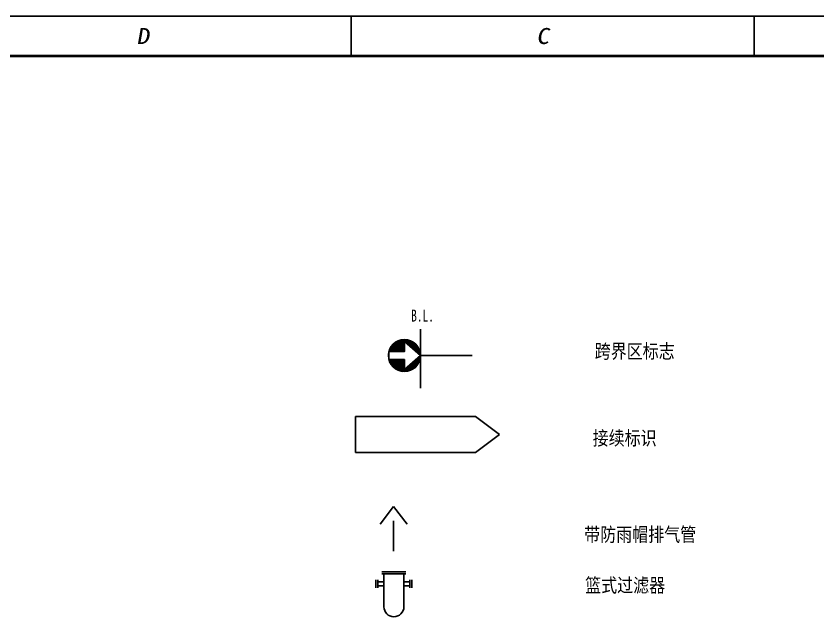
# Model space of a CAD drawing. Extents: x -5 to 846, y -5 to 599.
# Drawn here: x 444.9 to 645.5, y 441.6 to 594 of the extents above; entities that cross this region are included whole.
import ezdxf
from ezdxf.enums import TextEntityAlignment as Align

# ---------------------------------------------------------------- set-up
doc = ezdxf.new("R2010")
doc.units = 0
doc.header["$LTSCALE"] = 10
doc.header["$MEASUREMENT"] = 0
doc.linetypes.add('PHANTOMX2', pattern=[5, 2.5, -0.5, 0.5, -0.5, 0.5, -0.5])
doc.layers.get('0').update_dxf_attribs({"linetype": 'CONTINUOUS'})
for name, color, linetype in [('7', 7, 'CONTINUOUS'), ('ASSIST', 2, 'CONTINUOUS'), ('BORDER8002$0$L100_9', 1, 'CONTINUOUS'), ('HZTEXT', 7, 'CONTINUOUS'), ('PID', 4, 'CONTINUOUS'), ('TEXT', 8, 'CONTINUOUS')]:
    doc.layers.add(name, color=color, linetype=linetype)
doc.styles.add('BORDER8002$0$STANDARD', font='txt')
doc.styles.add('HZ', font='romans', dxfattribs={"width": 0.8, "bigfont": 'hztxt'})

# ---------------------------------------------------------------- blocks, each defined once
blk = doc.blocks.new('*X11')
at = {"color": 0}
for p, q in [((42.13, 403.98), (42.16, 404)), ((42.13, 403.99), (42.14, 404)), ((42.14, 403.94), (42.21, 404)), ((42.14, 403.95), (42.19, 404)), ((42.14, 403.96), (42.17, 404)), ((42.15, 403.91), (42.24, 404)), ((42.15, 403.92), (42.23, 404)), ((42.16, 403.87), (42.3, 404)), ((42.16, 403.88), (42.28, 404)), ((42.16, 403.89), (42.26, 404)), ((42.17, 403.84), (42.33, 404)), ((42.17, 403.85), (42.31, 404)), ((42.18, 403.8), (42.39, 404)), ((42.18, 403.81), (42.37, 404)), ((42.18, 403.83), (42.35, 404)), ((42.19, 403.77), (42.42, 404)), ((42.19, 403.79), (42.4, 404)), ((42.2, 403.75), (42.46, 404)), ((42.2, 403.76), (42.44, 404)), ((42.21, 403.72), (42.49, 404)), ((42.21, 403.73), (42.47, 404)), ((42.22, 403.68), (42.54, 404)), ((42.22, 403.69), (42.53, 404)), ((42.22, 403.71), (42.51, 404)), ((42.23, 403.65), (42.58, 404)), ((42.23, 403.67), (42.56, 404)), ((42.24, 403.63), (42.62, 404)), ((42.24, 403.64), (42.6, 404)), ((42.25, 403.6), (42.65, 404)), ((42.25, 403.61), (42.63, 404)), ((42.26, 403.58), (42.69, 404)), ((42.26, 403.59), (42.67, 404)), ((42.27, 403.55), (42.72, 404)), ((42.27, 403.56), (42.7, 404)), ((42.28, 403.53), (42.76, 404)), ((42.28, 403.54), (42.74, 404)), ((42.29, 403.5), (42.79, 404)), ((42.29, 403.51), (42.77, 404)), ((42.3, 403.47), (42.83, 404)), ((42.3, 403.49), (42.81, 404)), ((42.31, 403.45), (42.86, 404)), ((42.31, 403.46), (42.85, 404)), ((42.32, 403.42), (42.9, 404)), ((42.32, 403.44), (42.88, 404)), ((42.33, 403.4), (42.93, 404)), ((42.33, 403.41), (42.92, 404)), ((42.34, 403.38), (42.97, 404)), ((42.34, 403.39), (42.95, 404)), ((42.35, 403.36), (42.99, 404)), ((42.36, 403.34), (43.02, 404)), ((42.36, 403.35), (43, 404)), ((42.37, 403.31), (43.06, 404)), ((42.37, 403.33), (43.04, 404)), ((42.38, 403.29), (43.09, 404)), ((42.38, 403.3), (43.08, 404)), ((42.39, 403.27), (43.13, 404)), ((42.39, 403.28), (43.11, 404)), ((42.4, 403.25), (43.15, 404)), ((42.41, 403.23), (43.18, 404)), ((42.41, 403.24), (43.16, 404)), ((42.42, 403.21), (43.22, 404)), ((42.42, 403.22), (43.2, 404)), ((42.43, 403.2), (43.23, 404)), ((42.44, 403.17), (43.27, 404)), ((42.44, 403.18), (43.25, 404)), ((42.45, 403.15), (43.3, 404)), ((42.45, 403.16), (43.29, 404)), ((42.46, 403.14), (43.32, 404)), ((42.47, 403.11), (43.36, 404)), ((42.47, 403.13), (43.34, 404)), ((42.48, 403.09), (43.39, 404)), ((42.48, 403.1), (43.38, 404)), ((42.49, 403.08), (43.41, 404)), ((42.5, 403.06), (43.45, 404)), ((42.5, 403.07), (43.43, 404)), ((42.51, 403.05), (43.46, 404)), ((42.52, 403.02), (43.5, 404)), ((42.52, 403.03), (43.48, 404)), ((42.53, 403.01), (43.52, 404)), ((42.54, 402.99), (43.55, 404)), ((42.54, 403), (43.53, 404)), ((42.55, 402.97), (43.59, 404)), ((42.55, 402.98), (43.57, 404)), ((42.56, 402.96), (43.61, 404)), ((42.57, 402.93), (43.64, 404)), ((42.57, 402.95), (43.62, 404)), ((42.58, 402.92), (43.66, 404)), ((42.59, 402.9), (43.69, 404)), ((42.59, 402.91), (43.68, 404)), ((42.6, 402.89), (43.71, 404)), ((42.61, 402.88), (43.73, 404)), ((42.62, 402.86), (43.76, 404)), ((42.62, 402.87), (43.75, 404)), ((42.63, 402.85), (43.78, 404)), ((42.64, 402.83), (43.82, 404)), ((42.64, 402.84), (43.8, 404)), ((42.65, 402.81), (43.84, 404)), ((42.66, 402.79), (43.87, 404)), ((42.66, 402.8), (43.85, 404)), ((42.67, 402.78), (43.89, 404)), ((42.68, 402.77), (43.91, 404)), ((42.69, 402.75), (43.94, 404)), ((42.69, 402.76), (43.92, 404)), ((42.7, 402.74), (43.96, 404)), ((42.71, 402.72), (43.99, 404)), ((42.71, 402.73), (43.98, 404)), ((42.72, 402.71), (44.01, 404)), ((42.73, 402.7), (44.03, 404)), ((42.74, 402.68), (44.06, 404)), ((42.74, 402.69), (44.05, 404)), ((42.75, 402.67), (44.08, 404)), ((42.76, 402.66), (44.1, 404)), ((42.77, 402.64), (44.14, 404)), ((42.77, 402.65), (44.12, 404)), ((42.78, 402.63), (44.15, 404)), ((42.79, 402.62), (44.17, 404)), ((42.8, 402.6), (44.21, 404)), ((42.8, 402.61), (44.19, 404)), ((42.81, 402.59), (44.22, 404)), ((42.82, 402.58), (44.24, 404)), ((42.83, 402.56), (44.28, 404)), ((42.83, 402.57), (44.26, 404)), ((42.84, 402.55), (44.29, 404)), ((42.85, 402.54), (44.31, 404)), ((42.86, 402.52), (44.35, 404)), ((42.86, 402.53), (44.33, 404)), ((42.87, 402.51), (44.37, 404)), ((42.88, 402.5), (44.38, 404)), ((42.89, 402.49), (44.4, 404)), ((42.9, 402.47), (44.44, 404)), ((42.9, 402.48), (44.42, 404)), ((42.91, 402.46), (44.45, 404)), ((42.92, 402.45), (44.47, 404)), ((42.93, 402.44), (44.49, 404)), ((42.94, 402.42), (44.52, 404)), ((42.94, 402.43), (44.51, 404)), ((42.95, 402.41), (44.54, 404)), ((42.96, 402.4), (44.56, 404)), ((42.97, 402.39), (44.58, 404)), ((42.98, 402.37), (44.61, 404)), ((42.98, 402.38), (44.6, 404)), ((42.99, 402.36), (44.63, 404)), ((43, 402.35), (44.65, 404)), ((43.01, 402.34), (44.67, 404)), ((43.02, 402.33), (44.68, 404)), ((43.03, 402.32), (44.72, 404)), ((43.03, 402.32), (44.7, 404)), ((43.04, 402.31), (44.74, 404)), ((43.05, 402.3), (44.75, 404)), ((43.06, 402.29), (44.77, 404)), ((43.07, 402.28), (44.79, 404)), ((43.08, 402.27), (44.81, 404)), ((43.09, 402.25), (44.84, 404)), ((43.09, 402.26), (44.83, 404)), ((43.1, 402.24), (44.86, 404)), ((43.11, 402.23), (44.88, 404)), ((43.12, 402.22), (44.9, 404)), ((43.13, 402.22), (44.91, 404)), ((43.14, 402.21), (44.93, 404)), ((43.15, 402.19), (44.97, 404)), ((43.15, 402.2), (44.95, 404)), ((43.16, 402.18), (44.98, 404)), ((43.17, 402.17), (45, 404)), ((43.18, 402.16), (45.02, 404)), ((43.19, 402.15), (45.04, 404)), ((43.2, 402.14), (45.05, 404)), ((43.21, 402.14), (45.07, 404)), ((43.22, 402.13), (45.09, 404)), ((43.23, 402.12), (45.11, 404)), ((43.24, 402.1), (45.14, 404)), ((43.24, 402.11), (45.13, 404)), ((43.25, 402.09), (45.16, 404)), ((43.26, 402.08), (45.18, 404)), ((43.27, 402.08), (45.2, 404)), ((43.28, 402.07), (45.21, 404)), ((43.29, 402.06), (45.23, 404)), ((43.3, 402.05), (45.25, 404)), ((43.31, 402.04), (45.27, 404)), ((43.32, 402.03), (45.28, 404)), ((43.33, 402.02), (45.3, 404)), ((43.34, 402.02), (45.32, 404)), ((43.35, 402), (45.36, 404)), ((43.35, 402.01), (45.34, 404)), ((43.36, 401.99), (45.37, 404)), ((43.37, 401.98), (45.39, 404)), ((43.38, 401.97), (45.41, 404)), ((43.39, 401.97), (45.43, 404)), ((43.4, 401.96), (45.44, 404)), ((43.41, 401.95), (45.46, 404)), ((43.42, 401.94), (45.48, 404)), ((43.43, 401.93), (45.5, 404)), ((43.44, 401.93), (45.51, 404)), ((43.45, 401.92), (45.53, 404)), ((43.46, 401.91), (45.55, 404)), ((43.47, 401.9), (45.57, 404)), ((43.48, 401.89), (45.59, 404)), ((43.49, 401.89), (45.6, 404)), ((43.5, 401.88), (45.62, 404)), ((43.51, 401.87), (45.64, 404)), ((43.52, 401.86), (45.66, 404)), ((43.53, 401.85), (45.67, 404)), ((43.54, 401.85), (45.69, 404)), ((43.55, 401.84), (45.71, 404)), ((43.56, 401.83), (45.73, 404)), ((43.57, 401.82), (45.74, 404)), ((43.58, 401.82), (45.76, 404)), ((43.59, 401.81), (45.78, 404)), ((43.6, 401.8), (45.8, 404)), ((43.61, 401.79), (45.82, 404)), ((43.62, 401.79), (45.83, 404)), ((43.63, 401.78), (45.85, 404)), ((43.64, 401.77), (45.87, 404)), ((43.65, 401.76), (45.89, 404)), ((43.66, 401.76), (45.9, 404)), ((43.67, 401.75), (45.92, 404)), ((43.68, 401.74), (45.94, 404)), ((43.69, 401.73), (45.96, 404)), ((43.7, 401.73), (45.97, 404)), ((43.71, 401.72), (45.99, 404)), ((43.72, 401.71), (46, 403.99)), ((43.73, 401.7), (46, 403.97)), ((43.74, 401.7), (46, 403.96)), ((43.75, 401.69), (46, 403.94)), ((43.76, 401.68), (46, 403.92)), ((43.77, 401.68), (46, 403.9)), ((43.78, 401.67), (46, 403.88)), ((43.8, 401.66), (46, 403.87)), ((43.81, 401.66), (46, 403.85)), ((43.82, 401.65), (46, 403.83)), ((43.83, 401.64), (46, 403.81)), ((43.84, 401.63), (46, 403.8)), ((43.85, 401.63), (46, 403.78)), ((43.86, 401.62), (46, 403.76)), ((43.87, 401.61), (46, 403.74)), ((43.88, 401.61), (46, 403.73)), ((43.89, 401.6), (46, 403.71)), ((43.9, 401.59), (46, 403.69)), ((43.91, 401.59), (46, 403.67)), ((43.93, 401.58), (46, 403.65)), ((43.94, 401.57), (46, 403.64)), ((43.95, 401.57), (46, 403.62)), ((43.96, 401.56), (46, 403.6)), ((43.97, 401.55), (46, 403.58)), ((43.98, 401.55), (46, 403.57)), ((43.99, 401.54), (46, 403.55)), ((44, 401.53), (46, 403.53)), ((44.01, 401.53), (46, 403.51)), ((44.03, 401.52), (46, 403.5)), ((44.04, 401.51), (46, 403.48)), ((44.05, 401.51), (46, 403.46)), ((44.06, 401.5), (46, 403.44)), ((44.07, 401.5), (46, 403.42)), ((44.08, 401.49), (46, 403.41)), ((44.09, 401.48), (46, 403.39)), ((44.11, 401.48), (46, 403.37)), ((44.12, 401.47), (46, 403.35)), ((44.13, 401.46), (46, 403.34)), ((44.14, 401.46), (46, 403.32)), ((44.15, 401.45), (46, 403.3)), ((44.16, 401.45), (46, 403.28)), ((44.17, 401.44), (46, 403.27)), ((44.19, 401.43), (46, 403.25)), ((44.2, 401.43), (46, 403.23)), ((44.21, 401.42), (46, 403.21)), ((44.22, 401.42), (46, 403.19)), ((44.23, 401.41), (46, 403.18)), ((44.25, 401.41), (46, 403.16)), ((44.26, 401.4), (46, 403.14)), ((44.27, 401.39), (46, 403.12)), ((44.28, 401.39), (46, 403.11)), ((44.29, 401.38), (46, 403.09)), ((45.74, 401.01), (47.86, 403.12)), ((45.76, 401.01), (48, 403.25)), ((45.77, 401.01), (48.14, 403.37)), ((45.79, 401.01), (48.28, 403.49)), ((45.81, 401), (48.42, 403.62)), ((45.82, 401), (48.56, 403.74)), ((45.84, 401), (48.7, 403.87)), ((45.86, 401), (48.84, 403.99)), ((45.88, 401), (48.99, 404.11)), ((45.89, 401), (49.13, 404.24)), ((45.91, 401), (49.27, 404.36)), ((45.93, 401), (49.41, 404.48)), ((45.94, 401), (49.55, 404.61)), ((45.96, 401), (49.69, 404.73)), ((45.98, 401), (49.83, 404.86)), ((46, 401), (49.98, 404.98)), ((46.01, 401), (50, 404.99)), ((46.03, 401), (50, 404.97)), ((46.05, 401), (50, 404.95)), ((46.07, 401), (50, 404.93)), ((46.09, 401), (50, 404.91)), ((46.1, 401), (50, 404.9)), ((46.12, 401), (50, 404.88)), ((46.14, 401), (50, 404.86)), ((46.16, 401), (50, 404.84)), ((46.18, 401), (50, 404.82)), ((46.2, 401), (50, 404.8)), ((46.21, 401.01), (49.99, 404.79)), ((46.23, 401.01), (49.99, 404.77)), ((46.25, 401.01), (49.99, 404.75)), ((46.27, 401.01), (49.99, 404.73)), ((46.29, 401.01), (49.99, 404.71)), ((46.31, 401.01), (49.99, 404.69)), ((46.33, 401.01), (49.99, 404.67)), ((46.35, 401.02), (49.98, 404.65)), ((46.37, 401.02), (49.98, 404.63)), ((46.39, 401.02), (49.98, 404.61)), ((46.41, 401.02), (49.98, 404.59)), ((46.43, 401.02), (49.98, 404.57)), ((46.45, 401.02), (49.98, 404.55)), ((46.47, 401.03), (49.97, 404.53)), ((46.49, 401.03), (49.97, 404.51)), ((46.51, 401.03), (49.97, 404.49)), ((46.53, 401.03), (49.97, 404.47)), ((46.55, 401.04), (49.96, 404.45)), ((46.57, 401.04), (49.96, 404.43)), ((46.59, 401.04), (49.96, 404.41)), ((46.61, 401.05), (49.95, 404.39)), ((46.63, 401.05), (49.95, 404.37)), ((46.65, 401.05), (49.95, 404.35)), ((46.67, 401.06), (49.94, 404.33)), ((46.69, 401.06), (49.94, 404.31)), ((46.72, 401.06), (49.94, 404.28)), ((46.74, 401.07), (49.93, 404.26)), ((46.76, 401.07), (49.93, 404.24)), ((46.78, 401.08), (49.92, 404.22)), ((46.8, 401.08), (49.92, 404.2)), ((46.83, 401.09), (49.91, 404.17)), ((46.85, 401.09), (49.91, 404.15)), ((46.87, 401.1), (49.9, 404.13)), ((46.89, 401.1), (49.9, 404.11)), ((46.92, 401.11), (49.89, 404.08)), ((46.94, 401.11), (49.89, 404.06)), ((46.96, 401.12), (49.88, 404.04)), ((46.99, 401.12), (49.88, 404.01)), ((47.01, 401.13), (49.87, 403.99)), ((47.03, 401.14), (49.86, 403.97)), ((47.06, 401.14), (49.86, 403.94)), ((47.08, 401.15), (49.85, 403.92)), ((47.11, 401.16), (49.84, 403.89)), ((47.13, 401.16), (49.84, 403.87)), ((47.16, 401.17), (49.83, 403.84)), ((47.18, 401.18), (49.82, 403.82)), ((47.21, 401.19), (49.81, 403.79)), ((47.24, 401.2), (49.8, 403.76)), ((47.26, 401.2), (49.8, 403.74)), ((47.29, 401.21), (49.79, 403.71)), ((47.32, 401.22), (49.78, 403.68)), ((47.34, 401.23), (49.77, 403.66)), ((47.37, 401.24), (49.76, 403.63)), ((47.4, 401.25), (49.75, 403.6)), ((47.43, 401.26), (49.74, 403.57)), ((47.46, 401.27), (49.73, 403.54)), ((47.48, 401.29), (49.71, 403.52)), ((47.51, 401.3), (49.7, 403.49)), ((47.54, 401.31), (49.69, 403.46)), ((47.58, 401.32), (49.68, 403.42)), ((47.61, 401.34), (49.66, 403.39)), ((47.64, 401.35), (49.65, 403.36)), ((47.67, 401.37), (49.63, 403.33)), ((47.7, 401.38), (49.62, 403.3)), ((47.74, 401.4), (49.6, 403.26)), ((47.77, 401.41), (49.59, 403.23)), ((47.81, 401.43), (49.57, 403.19)), ((47.84, 401.45), (49.55, 403.16)), ((47.88, 401.47), (49.53, 403.12)), ((44.31, 401.38), (46, 403.07)), ((44.32, 401.37), (46, 403.05)), ((44.33, 401.37), (46, 403.04)), ((44.34, 401.36), (46, 403.02)), ((44.35, 401.35), (46, 403)), ((44.37, 401.35), (46, 402.98)), ((44.38, 401.34), (46, 402.97)), ((44.39, 401.34), (46, 402.95)), ((44.4, 401.33), (46, 402.93)), ((44.42, 401.33), (46, 402.91)), ((44.43, 401.32), (46, 402.89)), ((44.44, 401.32), (46, 402.88)), ((44.45, 401.31), (46, 402.86)), ((44.46, 401.31), (46, 402.84)), ((44.48, 401.3), (46, 402.82)), ((44.49, 401.3), (46, 402.81)), ((44.5, 401.29), (46, 402.79)), ((44.52, 401.29), (46, 402.77)), ((44.53, 401.28), (46, 402.75)), ((44.54, 401.28), (46, 402.74)), ((44.55, 401.27), (46, 402.72)), ((44.57, 401.27), (46, 402.7)), ((44.58, 401.26), (46, 402.68)), ((44.59, 401.26), (46, 402.66)), ((44.6, 401.25), (46, 402.65)), ((44.62, 401.25), (46, 402.63)), ((44.63, 401.24), (46, 402.61)), ((44.64, 401.24), (46, 402.59)), ((44.66, 401.23), (46, 402.58)), ((44.67, 401.23), (46, 402.56)), ((44.68, 401.22), (46, 402.54)), ((44.7, 401.22), (46, 402.52)), ((44.71, 401.21), (46, 402.51)), ((44.72, 401.21), (46, 402.49)), ((44.74, 401.21), (46, 402.47)), ((44.75, 401.2), (46, 402.45)), ((44.76, 401.2), (46, 402.43)), ((44.78, 401.19), (46, 402.42)), ((44.79, 401.19), (46, 402.4)), ((44.8, 401.18), (46, 402.38)), ((44.82, 401.18), (46, 402.36)), ((44.83, 401.18), (46, 402.35)), ((44.84, 401.17), (46, 402.33)), ((44.86, 401.17), (46, 402.31)), ((44.87, 401.16), (46, 402.29)), ((44.88, 401.16), (46, 402.28)), ((44.9, 401.16), (46, 402.26)), ((44.91, 401.15), (46, 402.24)), ((44.92, 401.15), (46, 402.22)), ((44.94, 401.14), (46, 402.21)), ((44.95, 401.14), (46, 402.19)), ((44.97, 401.14), (46, 402.17)), ((44.98, 401.13), (46, 402.15)), ((44.99, 401.13), (46, 402.13)), ((45.01, 401.12), (46, 402.12)), ((45.02, 401.12), (46, 402.1)), ((45.04, 401.12), (46, 402.08)), ((45.05, 401.11), (46, 402.06)), ((45.06, 401.11), (46, 402.05)), ((45.08, 401.11), (46, 402.03)), ((45.09, 401.1), (46, 402.01)), ((45.11, 401.1), (46, 401.99)), ((45.12, 401.1), (46, 401.98)), ((45.14, 401.09), (46, 401.96)), ((45.15, 401.09), (46, 401.94)), ((45.17, 401.09), (46, 401.92)), ((45.18, 401.08), (46, 401.9)), ((45.19, 401.08), (46, 401.89)), ((45.21, 401.08), (46, 401.87)), ((45.22, 401.08), (46, 401.85)), ((45.24, 401.07), (46, 401.83)), ((45.25, 401.07), (46, 401.82)), ((45.27, 401.07), (46, 401.8)), ((45.28, 401.06), (46, 401.78)), ((45.3, 401.06), (46, 401.76)), ((45.31, 401.06), (46, 401.75)), ((45.33, 401.06), (46, 401.73)), ((45.34, 401.05), (46, 401.71)), ((45.36, 401.05), (46, 401.69)), ((45.37, 401.05), (46, 401.67)), ((45.39, 401.05), (46, 401.66)), ((45.41, 401.04), (46, 401.64)), ((45.42, 401.04), (46, 401.62)), ((45.44, 401.04), (46, 401.6)), ((45.45, 401.04), (46, 401.59)), ((45.47, 401.04), (46, 401.57)), ((45.48, 401.03), (46, 401.55)), ((45.5, 401.03), (46, 401.53)), ((45.51, 401.03), (46, 401.52)), ((45.53, 401.03), (46.02, 401.51)), ((45.55, 401.03), (46.16, 401.64)), ((45.56, 401.02), (46.3, 401.76)), ((45.58, 401.02), (46.44, 401.89)), ((45.59, 401.02), (46.58, 402.01)), ((45.61, 401.02), (46.72, 402.13)), ((45.63, 401.02), (46.87, 402.26)), ((45.64, 401.02), (47.01, 402.38)), ((45.66, 401.01), (47.15, 402.5)), ((45.67, 401.01), (47.29, 402.63)), ((45.69, 401.01), (47.43, 402.75)), ((45.71, 401.01), (47.57, 402.88)), ((45.72, 401.01), (47.71, 403)), ((47.92, 401.49), (49.51, 403.08)), ((47.96, 401.51), (49.49, 403.04)), ((48, 401.54), (49.46, 403)), ((48.04, 401.56), (49.44, 402.96)), ((48.09, 401.59), (49.41, 402.91)), ((48.13, 401.62), (49.38, 402.87)), ((48.18, 401.65), (49.35, 402.82)), ((48.24, 401.68), (49.32, 402.76)), ((48.29, 401.72), (49.28, 402.71)), ((48.35, 401.77), (49.23, 402.65)), ((48.42, 401.82), (49.18, 402.58)), ((48.5, 401.88), (49.12, 402.5)), ((48.61, 401.97), (49.03, 402.39))]:
    blk.add_line(p, q, dxfattribs=at)
blk = doc.blocks.new('*X10')
at = {"color": 0}
for p, q in [((42.13, 406.01), (44.99, 408.87)), ((42.13, 406.03), (44.97, 408.87)), ((42.14, 406), (45.02, 408.88)), ((42.14, 406.05), (44.95, 408.86)), ((42.15, 406.08), (44.92, 408.85)), ((42.16, 406), (45.04, 408.88)), ((42.16, 406.1), (44.9, 408.84)), ((42.16, 406.13), (44.87, 408.84)), ((42.17, 406.15), (44.85, 408.83)), ((42.18, 406), (45.07, 408.89)), ((42.18, 406.18), (44.82, 408.82)), ((42.19, 406), (45.09, 408.89)), ((42.19, 406.2), (44.8, 408.81)), ((42.19, 406.23), (44.77, 408.81)), ((42.2, 406.26), (44.74, 408.8)), ((42.21, 406), (45.11, 408.9)), ((42.21, 406.28), (44.72, 408.79)), ((42.22, 406.31), (44.69, 408.78)), ((42.23, 406), (45.13, 408.91)), ((42.23, 406.34), (44.66, 408.77)), ((42.24, 406.36), (44.64, 408.76)), ((42.25, 406), (45.16, 408.91)), ((42.25, 406.39), (44.61, 408.75)), ((42.26, 406), (45.18, 408.91)), ((42.26, 406.42), (44.58, 408.74)), ((42.27, 406.45), (44.55, 408.73)), ((42.28, 406), (45.2, 408.92)), ((42.28, 406.48), (44.52, 408.72)), ((42.3, 406), (45.22, 408.92)), ((42.3, 406.51), (44.49, 408.7)), ((42.31, 406.54), (44.46, 408.69)), ((42.32, 406), (45.25, 408.93)), ((42.32, 406.57), (44.43, 408.68)), ((42.33, 406), (45.27, 408.93)), ((42.33, 406.6), (44.4, 408.67)), ((42.35, 406), (45.29, 408.94)), ((42.35, 406.63), (44.37, 408.65)), ((42.36, 406.66), (44.34, 408.64)), ((42.37, 406), (45.31, 408.94)), ((42.38, 406.7), (44.3, 408.62)), ((42.39, 406), (45.33, 408.94)), ((42.39, 406.73), (44.27, 408.61)), ((42.41, 406), (45.35, 408.95)), ((42.41, 406.76), (44.24, 408.59)), ((42.42, 406), (45.37, 408.95)), ((42.43, 406.8), (44.2, 408.57)), ((42.44, 406), (45.4, 408.95)), ((42.45, 406.84), (44.16, 408.55)), ((42.46, 406), (45.42, 408.96)), ((42.47, 406.87), (44.13, 408.53)), ((42.48, 406), (45.44, 408.96)), ((42.49, 406), (45.46, 408.96)), ((42.49, 406.91), (44.09, 408.51)), ((42.51, 406), (45.48, 408.97)), ((42.51, 406.95), (44.05, 408.49)), ((42.53, 406), (45.5, 408.97)), ((42.53, 406.99), (44.01, 408.47)), ((42.55, 406), (45.52, 408.97)), ((42.56, 406), (45.54, 408.97)), ((42.56, 407.03), (43.97, 408.44)), ((42.58, 406), (45.56, 408.98)), ((42.58, 407.08), (43.92, 408.42)), ((42.6, 406), (45.58, 408.98)), ((42.61, 407.12), (43.88, 408.39)), ((42.62, 406), (45.6, 408.98)), ((42.64, 406), (45.62, 408.98)), ((42.64, 407.17), (43.83, 408.36)), ((42.65, 406), (45.64, 408.98)), ((42.67, 406), (45.66, 408.99)), ((42.68, 407.22), (43.78, 408.32)), ((42.69, 406), (45.68, 408.99)), ((42.71, 406), (45.69, 408.99)), ((42.71, 407.28), (43.72, 408.29)), ((42.72, 406), (45.71, 408.99)), ((42.74, 406), (45.73, 408.99)), ((42.76, 406), (45.75, 408.99)), ((42.76, 407.34), (43.66, 408.24)), ((42.78, 406), (45.77, 408.99)), ((42.79, 406), (45.79, 408.99)), ((42.81, 406), (45.81, 409)), ((42.81, 407.41), (43.59, 408.19)), ((42.83, 406), (45.83, 409)), ((42.85, 406), (45.84, 409)), ((42.87, 406), (45.86, 409)), ((42.87, 407.49), (43.51, 408.13)), ((42.88, 406), (45.88, 409)), ((42.9, 406), (45.9, 409)), ((42.92, 406), (45.92, 409)), ((42.94, 406), (45.94, 409)), ((42.95, 406), (45.95, 409)), ((42.95, 407.58), (43.42, 408.05)), ((42.97, 406), (45.97, 409)), ((42.99, 406), (45.99, 409)), ((43.01, 406), (46.01, 409)), ((43.02, 406), (46.02, 409)), ((43.04, 406), (46.04, 409)), ((43.06, 406), (46.06, 409)), ((43.08, 406), (46.08, 409)), ((43.1, 406), (46.09, 409)), ((43.1, 407.75), (43.25, 407.9)), ((43.11, 406), (46.11, 409)), ((43.13, 406), (46.13, 409)), ((43.15, 406), (46.15, 409)), ((43.17, 406), (46.16, 409)), ((43.18, 406), (46.18, 409)), ((43.2, 406), (46.2, 409)), ((43.22, 406), (46.21, 408.99)), ((43.24, 406), (46.23, 408.99)), ((43.25, 406), (46.25, 408.99)), ((43.27, 406), (46.26, 408.99)), ((43.29, 406), (46.28, 408.99)), ((43.31, 406), (46.3, 408.99)), ((43.32, 406), (46.31, 408.99)), ((43.34, 406), (46.33, 408.99)), ((43.36, 406), (46.35, 408.99)), ((43.38, 406), (46.36, 408.98)), ((43.4, 406), (46.38, 408.98)), ((43.41, 406), (46.39, 408.98)), ((43.43, 406), (46.41, 408.98)), ((43.45, 406), (46.43, 408.98)), ((43.47, 406), (46.44, 408.98)), ((43.48, 406), (46.46, 408.97)), ((43.5, 406), (46, 408.5)), ((43.52, 406), (46, 408.48)), ((43.54, 406), (46, 408.46)), ((43.55, 406), (46, 408.45)), ((43.57, 406), (46, 408.43)), ((43.59, 406), (46, 408.41)), ((43.61, 406), (46, 408.39)), ((43.63, 406), (46, 408.37)), ((43.64, 406), (46, 408.36)), ((43.66, 406), (46, 408.34)), ((43.68, 406), (46, 408.32)), ((43.7, 406), (46, 408.3)), ((43.71, 406), (46, 408.29)), ((43.73, 406), (46, 408.27)), ((43.75, 406), (46, 408.25)), ((43.77, 406), (46, 408.23)), ((43.78, 406), (46, 408.22)), ((43.8, 406), (46, 408.2)), ((43.82, 406), (46, 408.18)), ((43.84, 406), (46, 408.16)), ((43.86, 406), (46, 408.14)), ((43.87, 406), (46, 408.13)), ((43.89, 406), (46, 408.11)), ((43.91, 406), (46, 408.09)), ((43.93, 406), (46, 408.07)), ((43.94, 406), (46, 408.06)), ((43.96, 406), (46, 408.04)), ((43.98, 406), (46, 408.02)), ((44, 406), (46, 408)), ((44.01, 406), (46, 407.99)), ((44.03, 406), (46, 407.97)), ((44.05, 406), (46, 407.95)), ((44.07, 406), (46, 407.93)), ((44.09, 406), (46, 407.91)), ((44.1, 406), (46, 407.9)), ((44.12, 406), (46, 407.88)), ((44.14, 406), (46, 407.86)), ((44.16, 406), (46, 407.84)), ((44.17, 406), (46, 407.83)), ((44.19, 406), (46, 407.81)), ((44.21, 406), (46, 407.79)), ((44.23, 406), (46, 407.77)), ((44.24, 406), (46, 407.76)), ((44.26, 406), (46, 407.74)), ((44.28, 406), (46, 407.72)), ((44.3, 406), (46, 407.7)), ((44.31, 406), (46, 407.69)), ((44.33, 406), (46, 407.67)), ((44.35, 406), (46, 407.65)), ((44.37, 406), (46, 407.63)), ((44.39, 406), (46, 407.61)), ((44.4, 406), (46, 407.6)), ((44.42, 406), (46, 407.58)), ((44.44, 406), (46, 407.56)), ((44.46, 406), (46, 407.54)), ((44.47, 406), (46, 407.53)), ((44.49, 406), (46, 407.51)), ((44.51, 406), (46, 407.49)), ((44.53, 406), (46, 407.47)), ((44.54, 406), (46, 407.46)), ((44.56, 406), (46, 407.44)), ((44.58, 406), (46, 407.42)), ((44.6, 406), (46, 407.4)), ((44.62, 406), (46, 407.38)), ((44.63, 406), (46, 407.37)), ((44.65, 406), (46, 407.35)), ((44.67, 406), (46, 407.33)), ((44.69, 406), (46, 407.31)), ((44.7, 406), (46, 407.3)), ((44.72, 406), (46, 407.28)), ((44.74, 406), (46, 407.26)), ((44.76, 406), (46, 407.24)), ((44.77, 406), (46, 407.23)), ((44.79, 406), (46, 407.21)), ((44.81, 406), (46, 407.19)), ((44.83, 406), (46, 407.17)), ((44.85, 406), (46, 407.15)), ((44.86, 406), (46, 407.14)), ((44.88, 406), (46, 407.12)), ((44.9, 406), (46, 407.1)), ((46, 408.5), (46.47, 408.97)), ((46.01, 408.49), (46.49, 408.97)), ((46.02, 408.48), (46.51, 408.97)), ((46.03, 408.47), (46.52, 408.97)), ((46.04, 408.47), (46.54, 408.96)), ((46.05, 408.46), (46.55, 408.96)), ((46.06, 408.45), (46.57, 408.96)), ((46.07, 408.44), (46.58, 408.96)), ((46.08, 408.43), (46.6, 408.96)), ((46.09, 408.42), (46.61, 408.95)), ((46.1, 408.41), (46.64, 408.95)), ((46.1, 408.42), (46.63, 408.95)), ((46.11, 408.4), (46.66, 408.95)), ((46.12, 408.39), (46.67, 408.94)), ((46.13, 408.38), (46.69, 408.94)), ((46.14, 408.38), (46.7, 408.94)), ((46.15, 408.37), (46.72, 408.93)), ((46.16, 408.36), (46.73, 408.93)), ((46.17, 408.35), (46.75, 408.93)), ((46.18, 408.34), (46.76, 408.93)), ((46.19, 408.33), (46.78, 408.92)), ((46.2, 408.33), (46.79, 408.92)), ((46.21, 408.32), (46.81, 408.92)), ((46.22, 408.31), (46.82, 408.91)), ((46.23, 408.3), (46.84, 408.91)), ((46.24, 408.29), (46.85, 408.91)), ((46.25, 408.28), (46.87, 408.91)), ((46.26, 408.27), (46.9, 408.9)), ((46.26, 408.28), (46.88, 408.9)), ((46.27, 408.26), (46.91, 408.9)), ((46.28, 408.25), (46.92, 408.89)), ((46.29, 408.24), (46.94, 408.89)), ((46.3, 408.24), (46.95, 408.88)), ((46.31, 408.23), (46.97, 408.88)), ((46.32, 408.22), (46.98, 408.88)), ((46.33, 408.21), (46.99, 408.87)), ((46.34, 408.2), (47.01, 408.87)), ((46.35, 408.19), (47.02, 408.87)), ((46.36, 408.19), (47.04, 408.86)), ((46.37, 408.18), (47.05, 408.86)), ((46.38, 408.17), (47.06, 408.86)), ((46.39, 408.16), (47.08, 408.85)), ((46.4, 408.15), (47.09, 408.85)), ((46.41, 408.14), (47.11, 408.84)), ((46.42, 408.14), (47.12, 408.84)), ((46.43, 408.13), (47.13, 408.84)), ((46.43, 408.12), (47.15, 408.83)), ((46.44, 408.11), (47.16, 408.83)), ((46.45, 408.1), (47.17, 408.82)), ((46.46, 408.09), (47.19, 408.82)), ((46.47, 408.09), (47.2, 408.82)), ((46.48, 408.08), (47.21, 408.81)), ((46.49, 408.07), (47.23, 408.81)), ((46.5, 408.06), (47.24, 408.8)), ((46.51, 408.05), (47.25, 408.8)), ((46.52, 408.05), (47.27, 408.79)), ((46.53, 408.04), (47.28, 408.79)), ((46.54, 408.03), (47.29, 408.78)), ((46.55, 408.02), (47.31, 408.78)), ((46.56, 408.01), (47.32, 408.78)), ((46.57, 408), (47.33, 408.77)), ((46.58, 408), (47.35, 408.77)), ((46.59, 407.98), (47.37, 408.76)), ((46.59, 407.99), (47.36, 408.76)), ((46.6, 407.97), (47.39, 408.75)), ((46.61, 407.96), (47.4, 408.75)), ((46.62, 407.95), (47.41, 408.74)), ((46.63, 407.95), (47.42, 408.74)), ((46.64, 407.94), (47.44, 408.73)), ((46.65, 407.93), (47.45, 408.73)), ((46.66, 407.92), (47.46, 408.72)), ((46.67, 407.91), (47.47, 408.72)), ((46.68, 407.91), (47.49, 408.71)), ((46.69, 407.9), (47.5, 408.71)), ((46.7, 407.89), (47.51, 408.7)), ((46.71, 407.88), (47.53, 408.7)), ((46.72, 407.87), (47.54, 408.69)), ((46.73, 407.86), (47.55, 408.69)), ((46.74, 407.86), (47.56, 408.68)), ((46.75, 407.85), (47.58, 408.68)), ((46.76, 407.83), (47.6, 408.67)), ((46.76, 407.84), (47.59, 408.67)), ((46.77, 407.82), (47.61, 408.66)), ((46.78, 407.81), (47.62, 408.66)), ((46.79, 407.81), (47.64, 408.65)), ((46.8, 407.8), (47.65, 408.64)), ((46.81, 407.79), (47.66, 408.64)), ((46.82, 407.78), (47.67, 408.63)), ((46.83, 407.77), (47.69, 408.63)), ((46.84, 407.76), (47.7, 408.62)), ((46.85, 407.76), (47.71, 408.62)), ((46.86, 407.75), (47.72, 408.61)), ((46.87, 407.74), (47.73, 408.61)), ((46.88, 407.73), (47.75, 408.6)), ((46.89, 407.72), (47.76, 408.59)), ((46.9, 407.72), (47.77, 408.59)), ((46.91, 407.71), (47.78, 408.58)), ((46.92, 407.7), (47.79, 408.58)), ((46.92, 407.69), (47.8, 408.57)), ((46.93, 407.68), (47.82, 408.56)), ((46.94, 407.67), (47.83, 408.56)), ((46.95, 407.67), (47.84, 408.55)), ((46.96, 407.66), (47.85, 408.55)), ((46.97, 407.65), (47.86, 408.54)), ((46.98, 407.64), (47.87, 408.53)), ((46.99, 407.63), (47.89, 408.53)), ((47, 407.62), (47.9, 408.52)), ((47.01, 407.62), (47.91, 408.52)), ((47.02, 407.61), (47.92, 408.51)), ((47.03, 407.6), (47.93, 408.5)), ((47.04, 407.59), (47.94, 408.5)), ((47.05, 407.58), (47.95, 408.49)), ((47.06, 407.58), (47.97, 408.48)), ((47.07, 407.57), (47.98, 408.48)), ((47.08, 407.56), (47.99, 408.47)), ((47.09, 407.55), (48, 408.46)), ((47.09, 407.54), (48.01, 408.46)), ((47.1, 407.53), (48.02, 408.45)), ((47.11, 407.53), (48.03, 408.45)), ((47.12, 407.52), (48.04, 408.44)), ((47.13, 407.51), (48.05, 408.43)), ((47.14, 407.5), (48.07, 408.43)), ((47.15, 407.49), (48.08, 408.42)), ((47.16, 407.48), (48.09, 408.41)), ((47.17, 407.48), (48.1, 408.41)), ((47.18, 407.47), (48.11, 408.4)), ((47.19, 407.46), (48.12, 408.39)), ((47.2, 407.45), (48.13, 408.38)), ((47.21, 407.44), (48.14, 408.38)), ((47.22, 407.44), (48.15, 408.37)), ((47.23, 407.43), (48.16, 408.36)), ((47.24, 407.42), (48.17, 408.36)), ((47.25, 407.41), (48.19, 408.35)), ((47.25, 407.4), (48.2, 408.34)), ((47.26, 407.39), (48.21, 408.34)), ((47.27, 407.39), (48.22, 408.33)), ((47.28, 407.38), (48.23, 408.32)), ((47.29, 407.37), (48.24, 408.31)), ((47.3, 407.36), (48.25, 408.31)), ((47.31, 407.35), (48.26, 408.3)), ((47.32, 407.34), (48.27, 408.29)), ((47.33, 407.34), (48.28, 408.29)), ((47.34, 407.33), (48.29, 408.28)), ((47.35, 407.32), (48.3, 408.27)), ((47.36, 407.31), (48.31, 408.26)), ((47.37, 407.3), (48.32, 408.26)), ((47.38, 407.29), (48.33, 408.25)), ((47.39, 407.29), (48.34, 408.24)), ((47.4, 407.28), (48.35, 408.23)), ((47.41, 407.27), (48.36, 408.23)), ((47.42, 407.26), (48.37, 408.22)), ((47.42, 407.25), (48.38, 408.21)), ((47.43, 407.25), (48.39, 408.2)), ((47.44, 407.24), (48.4, 408.2)), ((47.45, 407.23), (48.41, 408.19)), ((47.46, 407.22), (48.42, 408.18)), ((47.47, 407.21), (48.43, 408.17)), ((47.48, 407.2), (48.44, 408.17)), ((47.49, 407.2), (48.45, 408.16)), ((47.5, 407.19), (48.46, 408.15)), ((47.51, 407.18), (48.47, 408.14)), ((47.52, 407.17), (48.48, 408.14)), ((47.53, 407.16), (48.49, 408.13)), ((47.54, 407.15), (48.5, 408.12)), ((47.55, 407.15), (48.51, 408.11)), ((47.56, 407.14), (48.52, 408.1)), ((47.57, 407.13), (48.53, 408.1)), ((47.58, 407.12), (48.54, 408.09)), ((47.58, 407.11), (48.55, 408.08)), ((47.59, 407.11), (48.56, 408.07)), ((47.6, 407.1), (48.57, 408.06)), ((47.61, 407.09), (48.58, 408.06)), ((47.62, 407.08), (48.59, 408.05)), ((47.63, 407.07), (48.6, 408.04)), ((47.64, 407.06), (48.61, 408.03)), ((47.65, 407.06), (48.62, 408.02)), ((47.66, 407.05), (48.63, 408.02)), ((47.67, 407.04), (48.64, 408.01)), ((47.68, 407.03), (48.65, 408)), ((47.69, 407.02), (48.66, 407.99)), ((47.7, 407.01), (48.67, 407.98)), ((47.71, 407.01), (48.68, 407.97)), ((47.72, 407), (48.68, 407.97)), ((47.73, 406.99), (48.69, 407.96)), ((47.74, 406.98), (48.7, 407.95)), ((47.75, 406.97), (48.71, 407.94)), ((47.75, 406.96), (48.72, 407.93)), ((47.76, 406.96), (48.73, 407.92)), ((47.77, 406.95), (48.74, 407.91)), ((47.78, 406.94), (48.75, 407.91)), ((47.79, 406.93), (48.76, 407.9)), ((47.8, 406.92), (48.77, 407.89)), ((47.81, 406.92), (48.78, 407.88)), ((47.82, 406.91), (48.78, 407.87)), ((47.83, 406.9), (48.79, 407.86)), ((47.84, 406.89), (48.8, 407.85)), ((47.85, 406.88), (48.81, 407.85)), ((47.86, 406.87), (48.82, 407.84)), ((47.87, 406.87), (48.83, 407.83)), ((47.88, 406.86), (48.84, 407.82)), ((47.89, 406.85), (48.85, 407.81)), ((47.9, 406.84), (48.86, 407.8)), ((47.91, 406.83), (48.86, 407.79)), ((47.91, 406.82), (48.87, 407.78)), ((47.92, 406.82), (48.88, 407.77)), ((47.93, 406.81), (48.89, 407.76)), ((47.94, 406.8), (48.9, 407.76)), ((47.95, 406.79), (48.91, 407.75)), ((47.96, 406.78), (48.92, 407.74)), ((47.97, 406.78), (48.92, 407.73)), ((47.98, 406.77), (48.93, 407.72)), ((47.99, 406.76), (48.94, 407.71)), ((48, 406.75), (48.95, 407.7)), ((48.01, 406.74), (48.96, 407.69)), ((48.02, 406.73), (48.97, 407.68)), ((48.03, 406.73), (48.98, 407.67)), ((48.04, 406.72), (48.98, 407.66)), ((48.05, 406.71), (48.99, 407.65)), ((48.06, 406.7), (49, 407.65)), ((48.07, 406.69), (49.01, 407.64)), ((48.08, 406.68), (49.02, 407.63)), ((48.08, 406.68), (49.03, 407.62)), ((48.09, 406.67), (49.03, 407.61)), ((48.1, 406.66), (49.04, 407.6)), ((48.11, 406.65), (49.05, 407.59)), ((48.12, 406.64), (49.06, 407.58)), ((48.13, 406.63), (49.07, 407.57)), ((48.14, 406.63), (49.07, 407.56)), ((48.15, 406.62), (49.08, 407.55)), ((48.16, 406.61), (49.09, 407.54)), ((48.17, 406.6), (49.1, 407.53)), ((48.18, 406.59), (49.11, 407.52)), ((48.19, 406.59), (49.11, 407.51)), ((48.2, 406.58), (49.12, 407.5)), ((48.21, 406.57), (49.13, 407.49)), ((48.22, 406.56), (49.14, 407.48)), ((48.23, 406.55), (49.15, 407.47)), ((48.24, 406.54), (49.15, 407.46)), ((48.24, 406.54), (49.16, 407.45)), ((48.25, 406.53), (49.17, 407.44)), ((48.26, 406.52), (49.18, 407.43)), ((48.27, 406.51), (49.18, 407.42)), ((48.28, 406.5), (49.19, 407.41)), ((48.29, 406.49), (49.2, 407.4)), ((48.3, 406.49), (49.21, 407.39)), ((48.31, 406.48), (49.21, 407.38)), ((48.32, 406.47), (49.22, 407.37)), ((48.33, 406.46), (49.23, 407.36)), ((48.34, 406.45), (49.24, 407.35)), ((48.35, 406.45), (49.24, 407.34)), ((48.36, 406.44), (49.25, 407.33)), ((48.37, 406.43), (49.26, 407.32)), ((48.38, 406.42), (49.27, 407.31)), ((48.39, 406.41), (49.27, 407.3)), ((48.4, 406.4), (49.28, 407.29)), ((48.41, 406.4), (49.29, 407.28)), ((48.41, 406.39), (49.3, 407.27)), ((48.42, 406.38), (49.3, 407.26)), ((48.43, 406.37), (49.31, 407.25)), ((48.44, 406.36), (49.32, 407.24)), ((48.45, 406.35), (49.32, 407.23)), ((48.46, 406.35), (49.33, 407.22)), ((48.47, 406.34), (49.34, 407.2)), ((48.48, 406.33), (49.34, 407.19)), ((48.49, 406.32), (49.35, 407.18)), ((48.5, 406.31), (49.36, 407.17)), ((48.51, 406.3), (49.37, 407.16)), ((48.52, 406.3), (49.37, 407.15)), ((48.53, 406.29), (49.38, 407.14)), ((48.54, 406.28), (49.39, 407.13)), ((48.55, 406.27), (49.39, 407.12)), ((48.56, 406.26), (49.4, 407.11)), ((48.57, 406.26), (49.41, 407.1)), ((44.92, 406), (46, 407.08)), ((44.93, 406), (46, 407.07)), ((44.95, 406), (46, 407.05)), ((44.97, 406), (46, 407.03)), ((44.99, 406), (46, 407.01)), ((45, 406), (46, 407)), ((45.02, 406), (46, 406.98)), ((45.04, 406), (46, 406.96)), ((45.06, 406), (46, 406.94)), ((45.08, 406), (46, 406.92)), ((45.09, 406), (46, 406.91)), ((45.11, 406), (46, 406.89)), ((45.13, 406), (46, 406.87)), ((45.15, 406), (46, 406.85)), ((45.16, 406), (46, 406.84)), ((45.18, 406), (46, 406.82)), ((45.2, 406), (46, 406.8)), ((45.22, 406), (46, 406.78)), ((45.23, 406), (46, 406.77)), ((45.25, 406), (46, 406.75)), ((45.27, 406), (46, 406.73)), ((45.29, 406), (46, 406.71)), ((45.3, 406), (46, 406.7)), ((45.32, 406), (46, 406.68)), ((45.34, 406), (46, 406.66)), ((45.36, 406), (46, 406.64)), ((45.38, 406), (46, 406.62)), ((45.39, 406), (46, 406.61)), ((45.41, 406), (46, 406.59)), ((45.43, 406), (46, 406.57)), ((45.45, 406), (46, 406.55)), ((45.46, 406), (46, 406.54)), ((45.48, 406), (46, 406.52)), ((45.5, 406), (46, 406.5)), ((45.52, 406), (46, 406.48)), ((45.53, 406), (46, 406.47)), ((45.55, 406), (46, 406.45)), ((45.57, 406), (46, 406.43)), ((45.59, 406), (46, 406.41)), ((45.61, 406), (46, 406.39)), ((45.62, 406), (46, 406.38)), ((45.64, 406), (46, 406.36)), ((45.66, 406), (46, 406.34)), ((45.68, 406), (46, 406.32)), ((45.69, 406), (46, 406.31)), ((45.71, 406), (46, 406.29)), ((45.73, 406), (46, 406.27)), ((45.75, 406), (46, 406.25)), ((45.76, 406), (46, 406.24)), ((45.78, 406), (46, 406.22)), ((45.8, 406), (46, 406.2)), ((45.82, 406), (46, 406.18)), ((45.84, 406), (46, 406.16)), ((45.85, 406), (46, 406.15)), ((45.87, 406), (46, 406.13)), ((45.89, 406), (46, 406.11)), ((45.91, 406), (46, 406.09)), ((45.92, 406), (46, 406.08)), ((45.94, 406), (46, 406.06)), ((45.96, 406), (46, 406.04)), ((45.98, 406), (46, 406.02)), ((45.99, 406), (46, 406.01)), ((48.57, 406.25), (49.41, 407.09)), ((48.58, 406.24), (49.42, 407.07)), ((48.59, 406.23), (49.43, 407.06)), ((48.6, 406.22), (49.43, 407.05)), ((48.61, 406.21), (49.44, 407.04)), ((48.62, 406.21), (49.45, 407.03)), ((48.63, 406.2), (49.45, 407.02)), ((48.64, 406.19), (49.46, 407.01)), ((48.65, 406.18), (49.47, 407)), ((48.66, 406.17), (49.47, 406.99)), ((48.67, 406.16), (49.48, 406.97)), ((48.68, 406.16), (49.49, 406.96)), ((48.69, 406.15), (49.49, 406.95)), ((48.7, 406.14), (49.5, 406.94)), ((48.71, 406.13), (49.5, 406.93)), ((48.72, 406.12), (49.51, 406.92)), ((48.73, 406.12), (49.52, 406.91)), ((48.74, 406.11), (49.52, 406.89)), ((48.74, 406.1), (49.53, 406.88)), ((48.75, 406.09), (49.54, 406.87)), ((48.76, 406.08), (49.54, 406.86)), ((48.77, 406.07), (49.55, 406.85)), ((48.78, 406.07), (49.55, 406.84)), ((48.79, 406.06), (49.56, 406.83)), ((48.8, 406.05), (49.57, 406.81)), ((48.81, 406.04), (49.57, 406.8)), ((48.82, 406.03), (49.58, 406.79)), ((48.83, 406.02), (49.58, 406.78)), ((48.84, 406.02), (49.59, 406.77)), ((48.85, 406.01), (49.59, 406.75)), ((48.86, 406), (49.6, 406.74)), ((48.87, 405.99), (49.61, 406.73)), ((48.88, 405.98), (49.61, 406.72)), ((48.89, 405.97), (49.62, 406.71)), ((48.9, 405.97), (49.62, 406.69)), ((48.9, 405.96), (49.63, 406.68)), ((48.91, 405.95), (49.63, 406.67)), ((48.92, 405.94), (49.64, 406.66)), ((48.93, 405.93), (49.65, 406.65)), ((48.94, 405.93), (49.65, 406.63)), ((48.95, 405.92), (49.66, 406.62)), ((48.96, 405.91), (49.66, 406.61)), ((48.97, 405.9), (49.67, 406.6)), ((48.98, 405.89), (49.67, 406.58)), ((48.99, 405.88), (49.68, 406.57)), ((49, 405.88), (49.68, 406.56)), ((49.01, 405.87), (49.69, 406.55)), ((49.02, 405.86), (49.69, 406.54)), ((49.03, 405.85), (49.7, 406.52)), ((49.04, 405.84), (49.7, 406.51)), ((49.05, 405.83), (49.71, 406.5)), ((49.06, 405.83), (49.71, 406.48)), ((49.07, 405.82), (49.72, 406.47)), ((49.07, 405.81), (49.72, 406.46)), ((49.08, 405.8), (49.73, 406.45)), ((49.09, 405.79), (49.73, 406.43)), ((49.1, 405.79), (49.74, 406.42)), ((49.11, 405.78), (49.74, 406.41)), ((49.12, 405.77), (49.75, 406.4)), ((49.13, 405.76), (49.75, 406.38)), ((49.14, 405.75), (49.76, 406.37)), ((49.15, 405.74), (49.76, 406.36)), ((49.16, 405.74), (49.77, 406.34)), ((49.17, 405.73), (49.77, 406.33)), ((49.18, 405.72), (49.78, 406.32)), ((49.19, 405.71), (49.78, 406.3)), ((49.2, 405.7), (49.79, 406.29)), ((49.21, 405.69), (49.79, 406.28)), ((49.22, 405.69), (49.79, 406.26)), ((49.23, 405.68), (49.8, 406.25)), ((49.23, 405.67), (49.8, 406.24)), ((49.24, 405.66), (49.81, 406.22)), ((49.25, 405.65), (49.81, 406.21)), ((49.26, 405.64), (49.82, 406.2)), ((49.27, 405.64), (49.82, 406.18)), ((49.28, 405.63), (49.82, 406.17)), ((49.29, 405.62), (49.83, 406.16)), ((49.3, 405.61), (49.83, 406.14)), ((49.31, 405.6), (49.84, 406.13)), ((49.32, 405.6), (49.84, 406.12)), ((49.33, 405.59), (49.84, 406.1)), ((49.34, 405.58), (49.85, 406.09)), ((49.35, 405.57), (49.85, 406.08)), ((49.36, 405.56), (49.86, 406.06)), ((49.37, 405.55), (49.86, 406.05)), ((49.38, 405.55), (49.86, 406.03)), ((49.39, 405.54), (49.87, 406.02)), ((49.4, 405.53), (49.87, 406.01)), ((49.4, 405.52), (49.88, 405.99)), ((49.41, 405.51), (49.88, 405.98)), ((49.42, 405.5), (49.88, 405.96)), ((49.43, 405.5), (49.89, 405.95)), ((49.44, 405.49), (49.89, 405.94)), ((49.45, 405.48), (49.89, 405.92)), ((49.46, 405.47), (49.9, 405.91)), ((49.47, 405.46), (49.9, 405.89)), ((49.48, 405.46), (49.9, 405.88)), ((49.49, 405.45), (49.91, 405.86)), ((49.5, 405.44), (49.91, 405.85)), ((49.51, 405.43), (49.91, 405.83)), ((49.52, 405.42), (49.92, 405.82)), ((49.53, 405.41), (49.92, 405.81)), ((49.54, 405.41), (49.92, 405.79)), ((49.55, 405.4), (49.92, 405.78)), ((49.56, 405.39), (49.93, 405.76)), ((49.56, 405.38), (49.93, 405.75)), ((49.57, 405.37), (49.93, 405.73)), ((49.58, 405.36), (49.94, 405.72)), ((49.59, 405.36), (49.94, 405.7)), ((49.6, 405.35), (49.94, 405.69)), ((49.61, 405.34), (49.94, 405.67)), ((49.62, 405.33), (49.95, 405.66)), ((49.63, 405.32), (49.95, 405.64)), ((49.64, 405.31), (49.95, 405.63)), ((49.65, 405.31), (49.95, 405.61)), ((49.66, 405.3), (49.96, 405.59)), ((49.67, 405.29), (49.96, 405.58)), ((49.68, 405.28), (49.96, 405.56)), ((49.69, 405.27), (49.96, 405.55)), ((49.7, 405.27), (49.96, 405.53)), ((49.71, 405.26), (49.97, 405.52)), ((49.72, 405.25), (49.97, 405.5)), ((49.73, 405.24), (49.97, 405.49)), ((49.73, 405.23), (49.97, 405.47)), ((49.74, 405.22), (49.97, 405.45)), ((49.75, 405.22), (49.98, 405.44)), ((49.76, 405.21), (49.98, 405.42)), ((49.77, 405.2), (49.98, 405.41)), ((49.78, 405.19), (49.98, 405.39)), ((49.79, 405.18), (49.98, 405.37)), ((49.8, 405.17), (49.98, 405.36)), ((49.81, 405.17), (49.99, 405.34)), ((49.82, 405.16), (49.99, 405.33)), ((49.83, 405.15), (49.99, 405.31)), ((49.84, 405.14), (49.99, 405.29)), ((49.85, 405.13), (49.99, 405.28)), ((49.86, 405.13), (49.99, 405.26)), ((49.87, 405.12), (49.99, 405.24)), ((49.88, 405.11), (49.99, 405.23)), ((49.89, 405.1), (49.99, 405.21)), ((49.89, 405.09), (50, 405.19)), ((49.9, 405.08), (50, 405.18)), ((49.91, 405.08), (50, 405.16)), ((49.92, 405.07), (50, 405.14)), ((49.93, 405.06), (50, 405.12)), ((49.94, 405.05), (50, 405.11)), ((49.95, 405.04), (50, 405.09)), ((49.96, 405.03), (50, 405.07)), ((49.97, 405.03), (50, 405.06)), ((49.98, 405.02), (50, 405.04)), ((49.99, 405.01), (50, 405.02)), ((50, 405), (50, 405))]:
    blk.add_line(p, q, dxfattribs=at)
blk = doc.blocks.new('*X12')
at = {"color": 0}
for p, q in [((42, 405.19), (42.13, 405.31)), ((42, 405.17), (42.13, 405.3)), ((42, 405.16), (42.13, 405.28)), ((42, 405.14), (42.13, 405.26)), ((42, 405.12), (42.13, 405.24)), ((42, 405.1), (42.13, 405.23)), ((42, 405.08), (42.13, 405.21)), ((42, 405.06), (42.13, 405.19)), ((42, 405.05), (42.13, 405.17)), ((42, 405.03), (42.13, 405.16)), ((42, 405.01), (42.13, 405.14)), ((42, 404.99), (42.13, 405.12)), ((42, 404.98), (42.13, 405.1)), ((42.01, 405.34), (42.13, 405.46)), ((42.01, 405.32), (42.13, 405.44)), ((42.01, 405.31), (42.13, 405.42)), ((42.01, 405.29), (42.13, 405.4)), ((42.01, 405.27), (42.13, 405.39)), ((42.01, 405.25), (42.13, 405.37)), ((42.01, 405.23), (42.13, 405.35)), ((42.01, 405.21), (42.13, 405.33)), ((42.02, 405.44), (42.13, 405.54)), ((42.02, 405.42), (42.13, 405.53)), ((42.02, 405.4), (42.13, 405.51)), ((42.02, 405.38), (42.13, 405.49)), ((42.02, 405.36), (42.13, 405.47)), ((42.03, 405.52), (42.13, 405.62)), ((42.03, 405.5), (42.13, 405.6)), ((42.03, 405.48), (42.13, 405.58)), ((42.03, 405.46), (42.13, 405.56)), ((42.04, 405.58), (42.13, 405.67)), ((42.04, 405.56), (42.13, 405.65)), ((42.04, 405.54), (42.13, 405.63)), ((42.05, 405.65), (42.13, 405.72)), ((42.05, 405.63), (42.13, 405.7)), ((42.05, 405.6), (42.13, 405.69)), ((42.06, 405.71), (42.13, 405.77)), ((42.06, 405.69), (42.13, 405.76)), ((42.06, 405.67), (42.13, 405.74)), ((42.07, 405.75), (42.13, 405.81)), ((42.07, 405.73), (42.13, 405.79)), ((42.08, 405.8), (42.13, 405.85)), ((42.08, 405.78), (42.13, 405.83)), ((42.09, 405.87), (42.13, 405.9)), ((42.09, 405.84), (42.13, 405.88)), ((42.09, 405.82), (42.13, 405.86)), ((42.1, 405.89), (42.13, 405.92)), ((42.11, 405.93), (42.13, 405.95)), ((42.11, 405.91), (42.13, 405.93)), ((42.12, 405.98), (42.13, 405.99)), ((42.12, 405.96), (42.13, 405.97)), ((42, 404.96), (42.13, 405.08)), ((42, 404.94), (42.13, 405.07)), ((42, 404.92), (42.13, 405.05)), ((42, 404.91), (42.13, 405.03)), ((42, 404.89), (42.13, 405.01)), ((42, 404.87), (42.13, 405)), ((42, 404.85), (42.13, 404.98)), ((42, 404.84), (42.13, 404.96)), ((42, 404.82), (42.13, 404.94)), ((42, 404.8), (42.13, 404.93)), ((42.01, 404.79), (42.13, 404.91)), ((42.01, 404.77), (42.13, 404.89)), ((42.01, 404.75), (42.13, 404.87)), ((42.01, 404.74), (42.13, 404.86)), ((42.01, 404.72), (42.13, 404.84)), ((42.01, 404.7), (42.13, 404.82)), ((42.01, 404.69), (42.13, 404.8)), ((42.01, 404.67), (42.13, 404.78)), ((42.01, 404.65), (42.13, 404.77)), ((42.02, 404.64), (42.13, 404.75)), ((42.02, 404.62), (42.13, 404.73)), ((42.02, 404.61), (42.13, 404.71)), ((42.02, 404.59), (42.13, 404.7)), ((42.02, 404.57), (42.13, 404.68)), ((42.02, 404.56), (42.13, 404.66)), ((42.03, 404.54), (42.13, 404.64)), ((42.03, 404.53), (42.13, 404.63)), ((42.03, 404.51), (42.13, 404.61)), ((42.03, 404.49), (42.13, 404.59)), ((42.03, 404.48), (42.13, 404.57)), ((42.04, 404.46), (42.13, 404.55)), ((42.04, 404.45), (42.13, 404.54)), ((42.04, 404.43), (42.13, 404.52)), ((42.04, 404.42), (42.13, 404.5)), ((42.04, 404.4), (42.13, 404.48)), ((42.05, 404.39), (42.13, 404.47)), ((42.05, 404.37), (42.13, 404.45)), ((42.05, 404.36), (42.13, 404.43)), ((42.05, 404.34), (42.13, 404.41)), ((42.06, 404.33), (42.13, 404.4)), ((42.06, 404.31), (42.13, 404.38)), ((42.06, 404.3), (42.13, 404.36)), ((42.07, 404.28), (42.13, 404.34)), ((42.07, 404.27), (42.13, 404.32)), ((42.07, 404.25), (42.13, 404.31)), ((42.07, 404.24), (42.13, 404.29)), ((42.08, 404.22), (42.13, 404.27)), ((42.08, 404.21), (42.13, 404.25)), ((42.08, 404.19), (42.13, 404.24)), ((42.09, 404.18), (42.13, 404.22)), ((42.09, 404.16), (42.13, 404.2)), ((42.09, 404.15), (42.13, 404.18)), ((42.09, 404.13), (42.13, 404.17)), ((42.1, 404.12), (42.13, 404.15)), ((42.1, 404.1), (42.13, 404.13)), ((42.1, 404.09), (42.13, 404.11)), ((42.11, 404.08), (42.13, 404.09)), ((42.11, 404.06), (42.13, 404.08)), ((42.12, 404.05), (42.13, 404.06)), ((42.12, 404.03), (42.13, 404.04)), ((42.12, 404.02), (42.13, 404.02)), ((42.13, 404.01), (42.13, 404.01))]:
    blk.add_line(p, q, dxfattribs=at)
blk = doc.blocks.new('001')
for p, q in [((-4, 3.5), (0, 0)), ((-4, 1), (-4, 3.5)), ((-7.87, 1), (-7.87, -1)), ((-7.87, 1), (-4, 1)), ((0, 0), (-4, -3.5)), ((-4, -1), (-7.87, -1)), ((-4, -3.5), (-4, -1))]:
    blk.add_line(p, q)
blk.add_circle((-4, 0), 4)
for name in ['*X10', '*X12', '*X11']:
    blk.add_blockref(name, (-50, -405))
blk = doc.blocks.new('PF3011')
at = {"color": 0}
for p, q in [((0, 4.5), (30, 4.5)), ((0, -4.5), (0, 4.5)), ((30, 4.5), (36, 0)), ((36, 0), (30, -4.5)), ((30, -4.5), (0, -4.5))]:
    blk.add_line(p, q, dxfattribs=at)
at = {"layer": '7'}
blk.add_attdef('EQNO', text='', height=2.5, dxfattribs=at).set_placement((16.52, -0.25), align=Align.MIDDLE)

msp = doc.modelspace()

# ---------------------------------------------------------------- linework, layer by layer
at = {"color": 7, "linetype": 'Continuous', "ltscale": 5}
for p, q in [((535.98, 466.87), (539.34, 471.29)), ((539.34, 471.29), (542.71, 466.87))]:
    msp.add_line(p, q, dxfattribs=at)
at = {"color": 7, "linetype": 'Continuous'}
for p, q in [((539.34, 460.15), (539.34, 467.74)), ((536.41, 454.93), (542.41, 454.93)), ((536.41, 454.43), (542.41, 454.43)), ((536.91, 454.43), (536.91, 446.21)), ((541.91, 446.21), (541.91, 454.43)), ((534.91, 450.93), (534.91, 452.93)), ((535.41, 450.93), (535.41, 452.93)), ((535.41, 452.43), (536.91, 452.43)), ((535.41, 451.43), (536.91, 451.43)), ((543.41, 452.43), (541.91, 452.43)), ((543.41, 451.43), (541.91, 451.43)), ((543.41, 450.93), (543.41, 452.93)), ((543.91, 450.93), (543.91, 452.93))]:
    msp.add_line(p, q, dxfattribs=at)
msp.add_arc((539.41, 446.21), 2.5, 180, 0, dxfattribs=at)
at = {"layer": 'BORDER8002$0$L100_9', "color": 1, "linetype": 'Continuous'}
for points in [[(0, 0), (841, 0), (841, 594), (0, 594), (0, 0)], [(528.75, 594), (528.75, 584)], [(629.5, 594), (629.5, 584)]]:
    msp.add_lwpolyline(points, dxfattribs=at)
at = {"layer": 'BORDER8002$0$L100_9', "color": 1, "linetype": 'Continuous', "const_width": 0.7}
msp.add_lwpolyline([(25, 10), (831, 10), (831, 584), (25, 584), (25, 10)], dxfattribs=at)
at = {"layer": 'PID', "linetype": 'PHANTOMX2'}
msp.add_line((546.03, 500.88), (546.03, 515.65), dxfattribs=at)
at = {"layer": 'PID'}
msp.add_line((546.03, 509.1), (558.96, 509.1), dxfattribs=at)

# ---------------------------------------------------------------- block references
at = {"layer": 'ASSIST'}
msp.add_blockref('001', (546.03, 509.05), dxfattribs=at)
at = {"layer": 'PID'}
msp.add_blockref('PF3011', (529.8, 489.28), dxfattribs=at)

# ---------------------------------------------------------------- texts
at = {"layer": 'BORDER8002$0$L100_9', "color": 1, "linetype": 'Continuous', "style": 'BORDER8002$0$STANDARD', "oblique": 10, "width": 1.2}
for s, p, p2 in [('D', (475, 587), (478.2, 587)), ('C', (575, 587), (578.2, 587))]:
    msp.add_text(s, height=4, dxfattribs=at).set_placement(p, p2, align=Align.FIT)
at = {"layer": 'HZTEXT', "style": 'HZ'}
for s, p in [('跨界区标志', (589.63, 507.99)), ('接续标识', (589.12, 486.26)), ('带防雨帽排气管', (587.01, 462.14)), ('篮式过滤器', (587.24, 449.44))]:
    msp.add_text(s, height=4, dxfattribs=at).set_placement(p)
at = {"layer": 'TEXT', "width": 0.7}
msp.add_text('B.L.', height=3, dxfattribs=at).set_placement((543.72, 517.56))

doc.saveas('drawing.dxf')
